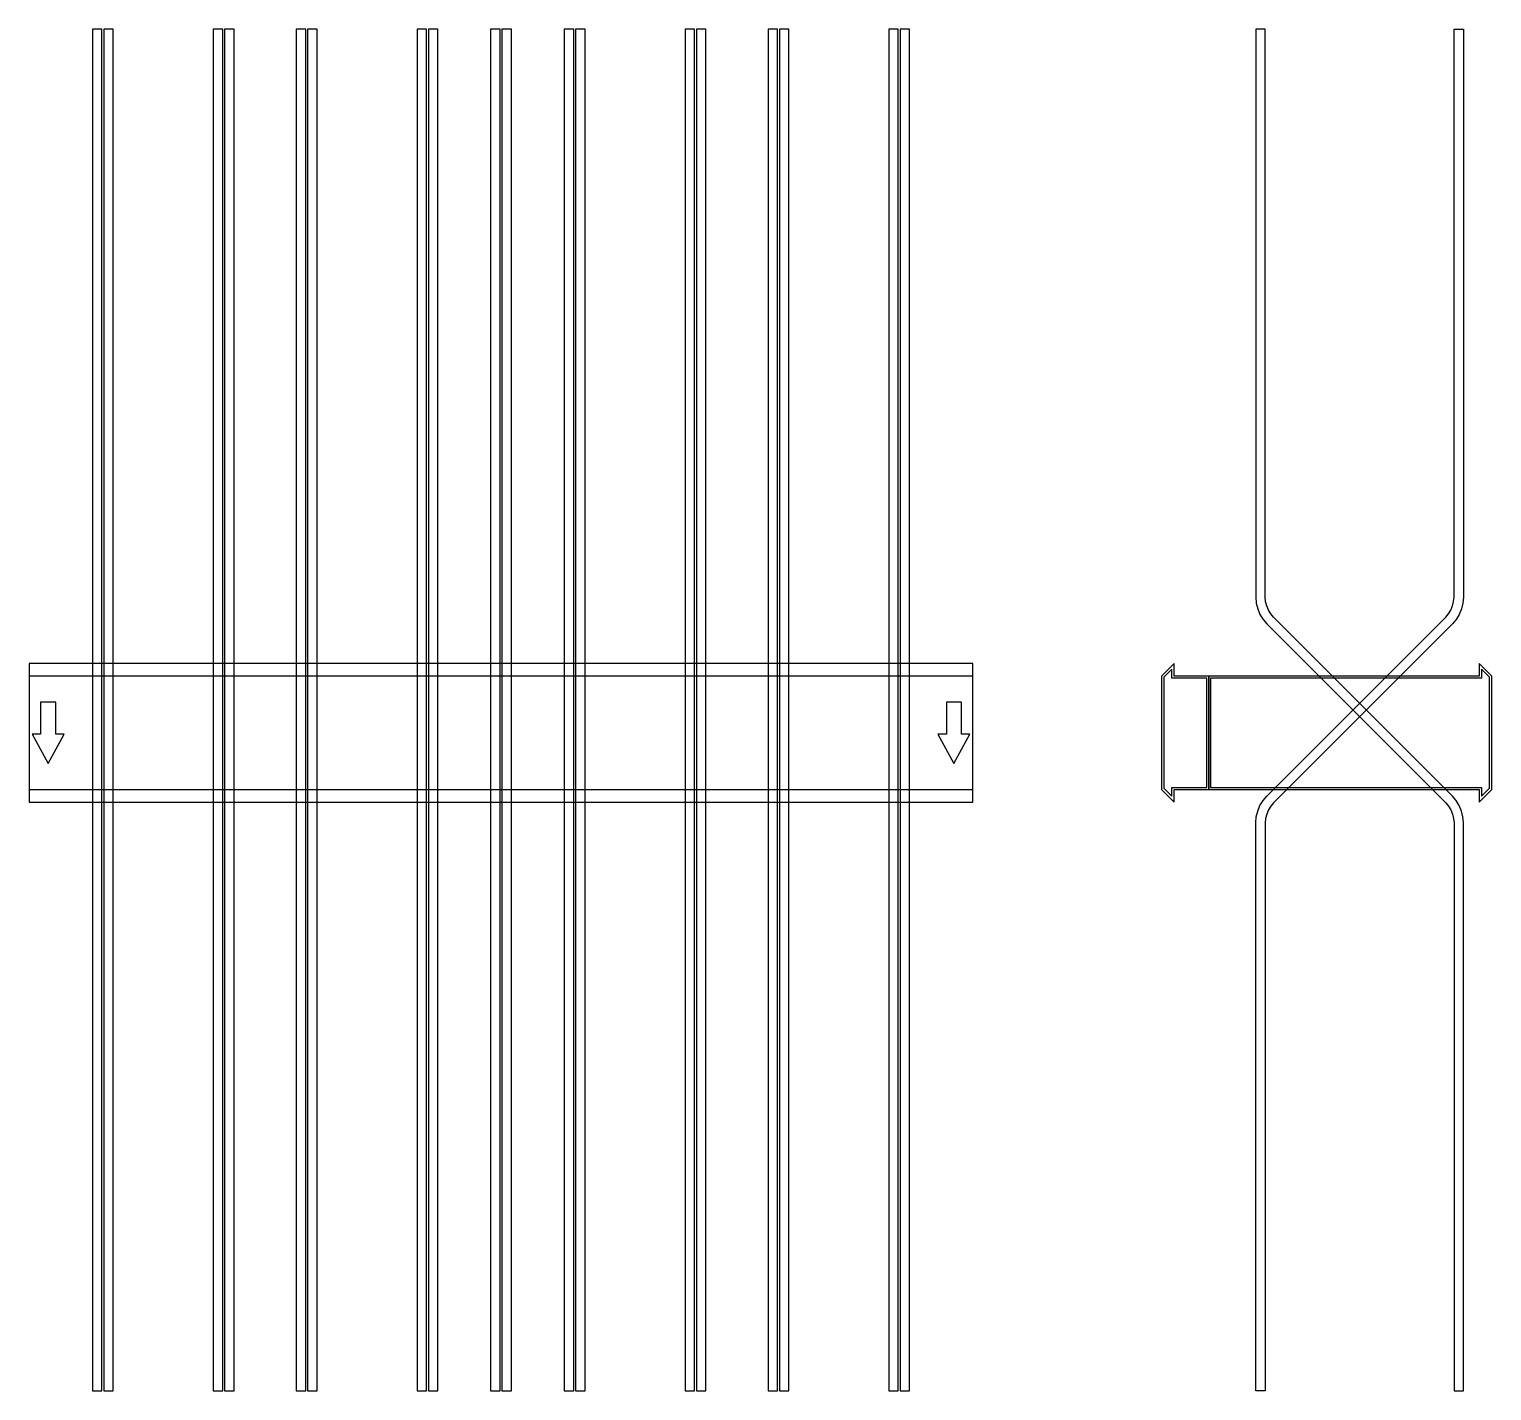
# Model space of a CAD drawing. Extents: x 0 to 1550, y -697 to 745.
import ezdxf

# ---------------------------------------------------------------- set-up
doc = ezdxf.new("R2010")
doc.units = 0
doc.layers.add('Halfen', color=7, linetype='CONTINUOUS')

msp = doc.modelspace()

# ---------------------------------------------------------------- linework, layer by layer
at = {"layer": 'Halfen', "color": 7}
for points in [[(77, -696.961), (77, 745.246), (67, 745.246), (67, -696.961)], [(89, -696.961), (89, 745.246), (79, 745.246), (79, -696.961)], [(205, -696.961), (205, 745.246), (195, 745.246), (195, -696.961)], [(217, -696.961), (217, 745.246), (207, 745.246), (207, -696.961)], [(293, -696.961), (293, 745.246), (283, 745.246), (283, -696.961)], [(305, -696.961), (305, 745.246), (295, 745.246), (295, -696.961)], [(421, -696.961), (421, 745.246), (411, 745.246), (411, -696.961)], [(433, -696.961), (433, 745.246), (423, 745.246), (423, -696.961)], [(499, -696.961), (499, 745.246), (489, 745.246), (489, -696.961)], [(511, -696.961), (511, 745.246), (501, 745.246), (501, -696.961)], [(577, -696.961), (577, 745.246), (567, 745.246), (567, -696.961)], [(589, -696.961), (589, 745.246), (579, 745.246), (579, -696.961)], [(705, -696.961), (705, 745.246), (695, 745.246), (695, -696.961)], [(717, -696.961), (717, 745.246), (707, 745.246), (707, -696.961)], [(793, -696.961), (793, 745.246), (783, 745.246), (783, -696.961)], [(805, -696.961), (805, 745.246), (795, 745.246), (795, -696.961)], [(921, -696.961), (921, 745.246), (911, 745.246), (911, -696.961)], [(933, -696.961), (933, 745.246), (923, 745.246), (923, -696.961)], [(1520, -696.961), (1520, -95.355), (1519.508, -89.098), (1518.042, -82.995), (1515.64, -77.196), (1512.361, -71.844), (1508.284, -67.071), (1318.787, 122.426), (1315.729, 126.006), (1313.27, 130.02), (1311.468, 134.369), (1310.369, 138.947), (1310, 143.64), (1310, 206.246), (1310, 745.246), (1300, 745.246), (1300, 206.246), (1300, 143.64), (1300.492, 137.382), (1301.958, 131.279), (1304.36, 125.48), (1307.639, 120.128), (1311.716, 115.355), (1501.213, -74.142), (1504.271, -77.722), (1506.73, -81.736), (1508.532, -86.085), (1509.631, -90.662), (1510, -95.355), (1510, -696.961)], [(1300, -696.961), (1300, -95.355), (1300.492, -89.098), (1301.958, -82.995), (1304.36, -77.196), (1307.639, -71.844), (1311.716, -67.071), (1501.213, 122.426), (1504.271, 126.006), (1506.73, 130.02), (1508.532, 134.369), (1509.631, 138.947), (1510, 143.64), (1510, 206.246), (1510, 745.246), (1520, 745.246), (1520, 206.246), (1520, 143.64), (1519.508, 137.382), (1518.042, 131.279), (1515.64, 125.48), (1512.361, 120.128), (1508.284, 115.355), (1318.787, -74.142), (1315.729, -77.722), (1313.27, -81.736), (1311.468, -86.085), (1310.369, -90.662), (1310, -95.355), (1310, -696.961)], [(0, -73.5), (1000, -73.5), (1000, 73.5), (0, 73.5)], [(1250, -60), (1250, 60), (1213.5, 60), (1213.5, 73.5), (1200, 60), (1200, -60), (1213.5, -73.5), (1213.5, -60)], [(1248, -58), (1248, 58), (1211, 58), (1211, 67.25), (1202.5, 58.75), (1202.5, -58.75), (1211, -67.25), (1211, -58)], [(1550, -60), (1550, 60), (1536.5, 73.5), (1536.5, 60), (1250, 60), (1250, -60), (1536.5, -60), (1536.5, -73.5)], [(1547.5, -58.75), (1547.5, 58.75), (1539, 67.25), (1539, 58), (1252, 58), (1252, -58), (1539, -58), (1539, -67.25)], [(0, -60), (1000, -60), (1000, 60), (0, 60)], [(20, -32.5), (37, -1.5), (28, -1.5), (28, 32.5), (12, 32.5), (12, -1.5), (3, -1.5)], [(980, -32.5), (997, -1.5), (988, -1.5), (988, 32.5), (972, 32.5), (972, -1.5), (963, -1.5)]]:
    msp.add_lwpolyline(points, close=True, dxfattribs=at)

doc.saveas('drawing.dxf')
